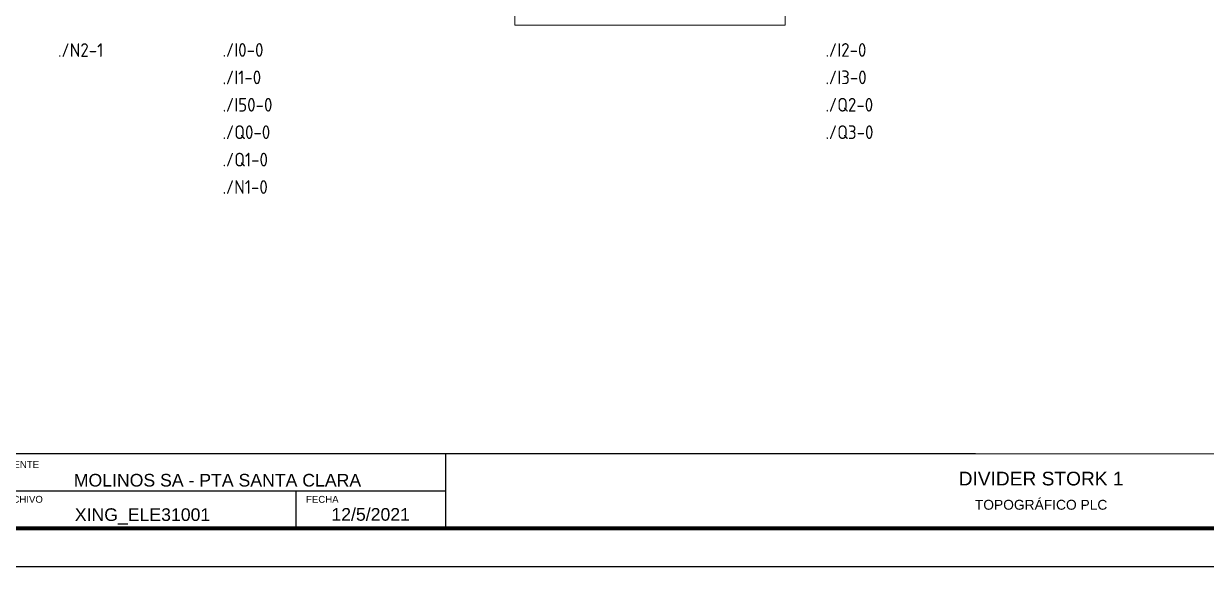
# Model space of a CAD drawing. Header units: millimetres. Extents: x -135 to 420, y 0 to 297.
# Drawn here: x 76.6 to 292.4, y 0 to 99.2 of the extents above; entities that cross this region are included whole.
import ezdxf
from ezdxf.enums import TextEntityAlignment as Align

# ---------------------------------------------------------------- set-up
doc = ezdxf.new("R2010")
doc.units = ezdxf.units.MM
doc.layers.add('eProC - L2', color=41, linetype='Continuous', lineweight=20)
doc.layers.add('SYMS', color=7, linetype='Continuous')
doc.layers.add('XREF', color=7, linetype='Continuous')
doc.styles.get("Standard").update_dxf_attribs({"font": 'arial.ttf'})
doc.styles.add('WD_IEC', font='ISOCP2.shx', dxfattribs={"width": 0.9, "height": 4})

# ---------------------------------------------------------------- blocks, each defined once
blk = doc.blocks.new('eproc_rotulo_010')
at = {"layer": 'eProC - L2', "color": 0, "lineweight": 5, "const_width": 0.233}
for points in [[(0.12, 297.12), (420.12, 297.12), (420.12, 0.12), (0.12, 0.12), (0.12, 297.12)], [(5.9, 20.72), (414.37, 20.7)], [(153.64, 7.04), (153.64, 20.64)], [(70.35, 13.92), (153.64, 13.92)], [(126.3, 7.12), (126.3, 13.92)]]:
    blk.add_lwpolyline(points, dxfattribs=at)
at = {"layer": 'eProC - L2', "color": 0}
blk.add_lwpolyline([(420.12, 0.12), (420.12, 297.12), (0.12, 297.12), (0.12, 0.12), (420.12, 0.12)], dxfattribs=at)
at = {"layer": 'eProC - L2', "color": 0, "lineweight": 40, "const_width": 0.75}
blk.add_lwpolyline([(5.92, 7.13), (414.37, 7.11), (414.4, 282.24), (5.95, 282.27)], close=True, dxfattribs=at)
at = {"layer": 'eProC - L2', "color": 0, "char_height": 1.2552, "attachment_point": 7}
for s, insert in [('{\\fArial|b0|i0|c0|p18;CLIENTE}', (72.05, 18.11)), ('{\\fArial|b0|i0|c0|p18;ARCHIVO}', (72.15, 11.76)), ('{\\fArial|b0|i0|c0|p18;FECHA}', (128.15, 11.76))]:
    blk.add_mtext(s, dxfattribs=dict(at, insert=insert))
at = {"layer": 'eProC - L2', "color": 0}
for tag, height, p in [('DESC_1', 2.5, (262.25, 14.94)), ('CONF', 2.31, (60.16, 14.76)), ('CLIENTE', 2.31, (111.99, 14.74)), ('ULT', 2.31, (60.16, 8.79)), ('ARCH', 2.31, (98.32, 8.46)), ('FECHA', 2.31, (139.94, 8.5)), ('DESC__2', 1.8, (262.25, 10.51))]:
    blk.add_attdef(tag, text='', height=height, dxfattribs=at).set_placement(p, align=Align.CENTER)
for tag, p in [('GR', (386.11, 17)), ('PGRAL', (411.76, 17.25)), ('PG', (382.35, 11.13)), ('PT', (394.05, 11.13)), ('PAGT', (408.55, 11.13))]:
    blk.add_attdef(tag, text='', height=3, dxfattribs=at).set_placement(p, align=Align.MIDDLE_CENTER)
at = {"layer": 'eProC - L2', "color": 0, "flags": 9}
blk.add_attdef('WD_TB', (0.12, 0.12), '', height=2.5, dxfattribs=at)
blk = doc.blocks.new('HA2S1_REF')
at = {"insert": (-0.06, -1.16), "char_height": 2.5, "attachment_point": 7, "style": 'WD_IEC'}
blk.add_mtext_dynamic_manual_height_columns('./', width=7.4899, gutter_width=12.5, heights=[0], dxfattribs=at)
at = {"style": 'WD_IEC', "flags": 8}
blk.add_attdef('SIGCODE', (0, 3), '', height=2.5, dxfattribs=at)
at = {"style": 'WD_IEC'}
blk.add_attdef('XREF', (2.04, -1.16), '', height=2.5, dxfattribs=at)
blk.add_attdef('DESC1', text='', height=2.5, dxfattribs=at).set_placement((4.5, -4.1), align=Align.MIDDLE_CENTER)

msp = doc.modelspace()

# ---------------------------------------------------------------- linework, layer by layer
at = {"layer": 'eProC - L2', "linetype": 'Continuous', "lineweight": 13}
for p, q in [((166.24, 98.9), (166.24, 100.5)), ((215.54, 98.9), (215.54, 100.5)), ((215.54, 98.9), (166.24, 98.9))]:
    msp.add_line(p, q, dxfattribs=at)

# ---------------------------------------------------------------- block references
at = {"layer": 'eProC - L2'}
ref = msp.add_blockref('eproc_rotulo_010', (0, 0), dxfattribs=at)
ref.add_attrib('ARCH', 'XING_ELE31001', dxfattribs={"color": 0, "height": 2.3051}).set_placement((98.32, 8.46), align=Align.CENTER)
ref.add_attrib('DESC_1', 'DIVIDER STORK 1', dxfattribs={"color": 0, "height": 2.5}).set_placement((262.25, 14.94), align=Align.CENTER)
ref.add_attrib('DESC__2', 'TOPOGRÁFICO PLC', dxfattribs={"color": 0, "height": 1.8}).set_placement((262.25, 10.51), align=Align.CENTER)
ref.add_attrib('FECHA', '12/5/2021', dxfattribs={"color": 0, "height": 2.305}).set_placement((139.94, 8.5), align=Align.CENTER)
ref.add_attrib('CLIENTE', 'MOLINOS SA - PTA SANTA CLARA', dxfattribs={"color": 0, "height": 2.3051}).set_placement((111.99, 14.74), align=Align.CENTER)
at = {"layer": 'SYMS'}
ref = msp.add_blockref('HA2S1_REF', (83.01, 94.25), dxfattribs=at)
ref.add_attrib('XREF', 'N2-1', (85.05, 93.09), dxfattribs={"layer": 'XREF', "height": 2.5, "style": 'WD_IEC'})
ref = msp.add_blockref('HA2S1_REF', (113.01, 94.27), dxfattribs=at)
ref.add_attrib('XREF', 'I0-0', (115.05, 93.12), dxfattribs={"layer": 'XREF', "height": 2.5, "style": 'WD_IEC'})
ref = msp.add_blockref('HA2S1_REF', (223.01, 94.27), dxfattribs=at)
ref.add_attrib('XREF', 'I2-0', (225.05, 93.12), dxfattribs={"layer": 'XREF', "height": 2.5, "style": 'WD_IEC'})
ref = msp.add_blockref('HA2S1_REF', (223.01, 89.27), dxfattribs=at)
ref.add_attrib('XREF', 'I3-0', (225.05, 88.12), dxfattribs={"layer": 'XREF', "height": 2.5, "style": 'WD_IEC'})
ref = msp.add_blockref('HA2S1_REF', (113.01, 89.27), dxfattribs=at)
ref.add_attrib('XREF', 'I1-0', (115.05, 88.12), dxfattribs={"layer": 'XREF', "height": 2.5, "style": 'WD_IEC'})
ref = msp.add_blockref('HA2S1_REF', (113.01, 84.27), dxfattribs=at)
ref.add_attrib('XREF', 'I50-0', (115.05, 83.12), dxfattribs={"layer": 'XREF', "height": 2.5, "style": 'WD_IEC'})
ref = msp.add_blockref('HA2S1_REF', (223.01, 84.27), dxfattribs=at)
ref.add_attrib('XREF', 'Q2-0', (225.05, 83.12), dxfattribs={"layer": 'XREF', "height": 2.5, "style": 'WD_IEC'})
ref = msp.add_blockref('HA2S1_REF', (113.01, 79.27), dxfattribs=at)
ref.add_attrib('XREF', 'Q0-0', (115.05, 78.12), dxfattribs={"layer": 'XREF', "height": 2.5, "style": 'WD_IEC'})
ref = msp.add_blockref('HA2S1_REF', (223.01, 79.27), dxfattribs=at)
ref.add_attrib('XREF', 'Q3-0', (225.05, 78.12), dxfattribs={"layer": 'XREF', "height": 2.5, "style": 'WD_IEC'})
ref = msp.add_blockref('HA2S1_REF', (113.01, 74.27), dxfattribs=at)
ref.add_attrib('XREF', 'Q1-0', (115.05, 73.12), dxfattribs={"layer": 'XREF', "height": 2.5, "style": 'WD_IEC'})
ref = msp.add_blockref('HA2S1_REF', (113.01, 69.27), dxfattribs=at)
ref.add_attrib('XREF', 'N1-0', (115.05, 68.12), dxfattribs={"layer": 'XREF', "height": 2.5, "style": 'WD_IEC'})

doc.saveas('drawing.dxf')
